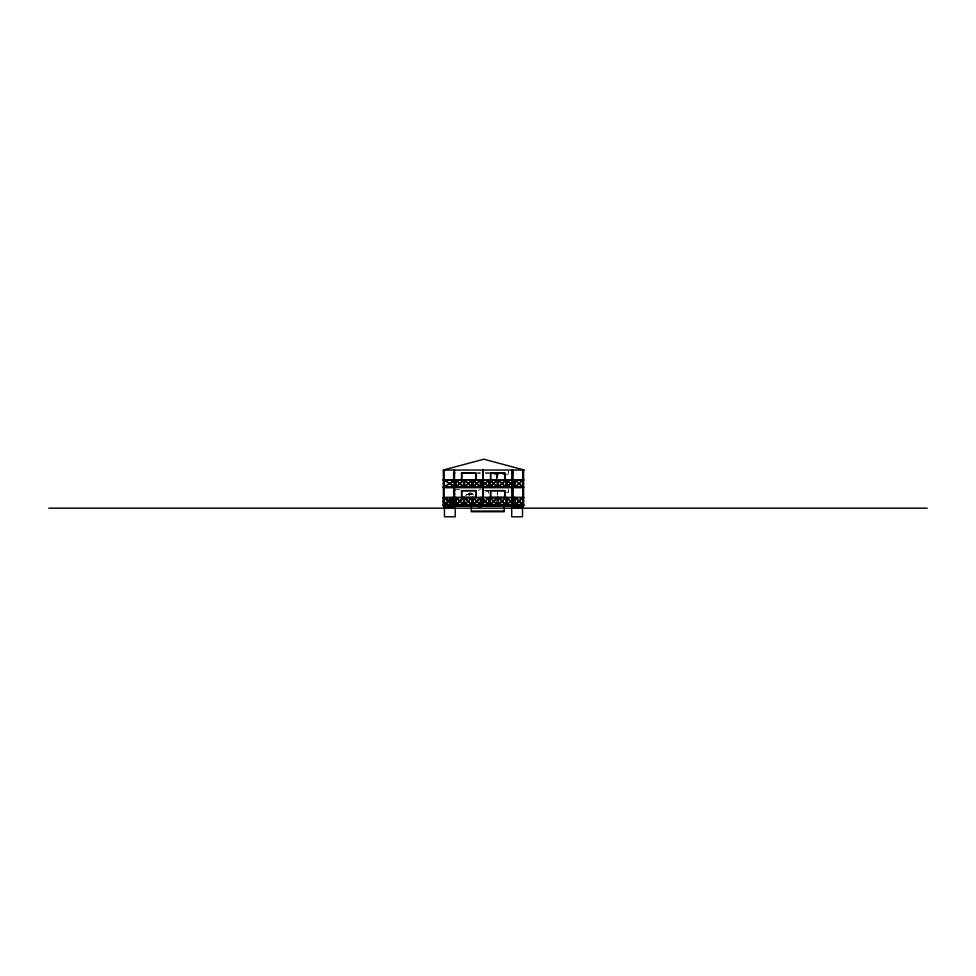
<?xml version="1.0" encoding="UTF-8"?>
<svg xmlns="http://www.w3.org/2000/svg" width="976" height="976" viewBox="0 0 976 976"><rect width="100%" height="100%" fill="white"/><g stroke="black" fill="none" stroke-linecap="round" stroke-linejoin="round"><path stroke-width="0.73" stroke-dasharray="4.88 3.66" d="M465.808 495.259L469.785 493.087M465.82 495.332L469.81 493.161M468.919 495.613L472.884 493.368M478.216 490.55L480.851 489.037M477.532 472.921L480.412 472.921M485.267 472.921L489.586 472.921M477.642 473.128L480.314 473.128M485.377 473.128L489.379 473.128M494.088 474.714L508.472 474.714L508.472 471.115M454.877 489.513L460.391 489.513M484.072 490.403L489.391 490.403M485.267 490.55L489.586 490.55M485.377 490.757L489.379 490.757M486.072 491.257L488.683 491.257L488.683 495.479M505.605 492.343L508.472 492.343L508.472 488.744M469.883 494.137L471.323 494.137M469.907 492.941L473.677 495.003M508.264 471.335L508.264 474.495M508.264 488.964L508.264 492.124M497.687 473.128L497.687 478.801M497.687 490.757L497.687 495.015M497.321 472.921L497.321 478.801M497.321 492.172L497.321 495.015M496.784 474.36L496.784 478.667M496.564 474.556L496.564 478.801M471.786 493.185L469.627 493.368L471.786 493.185M469.627 494.356L467.467 494.539L469.627 494.356"/><path stroke-width="1.46" d="M452.974 504.494L454.743 502.835M522.648 480.009L515.352 486.865L523.587 486.865M512.144 499.358L513.974 497.638L513.974 504.934M514.193 497.638L506.898 504.494L514.193 504.494L506.898 497.638L506.898 504.934M522.648 497.638L515.243 504.494L523.587 504.494M456.39 486.865L463.466 480.229M451.705 497.858L444.629 504.494L449.655 501.274M464.844 486.865L471.92 480.229M473.299 486.865L480.375 480.229M456.39 504.494L463.466 497.858M481.754 486.865L488.83 480.229M464.844 504.494L471.92 497.858M490.208 486.865L497.284 480.229M473.299 504.494L480.375 497.858M498.663 486.865L505.739 480.229M481.754 504.494L488.83 497.858M507.117 486.865L514.193 480.229M490.208 504.494L497.284 497.858M515.572 486.865L522.648 480.229M498.663 504.494L505.739 497.858M512.205 499.517L513.974 497.858M507.117 504.494L514.193 497.858M515.462 504.494L522.648 497.858M449.497 483.547L444.397 486.865L454.914 486.865L444.397 480.009M449.655 483.437L454.914 480.009L454.914 487.305M449.497 501.176L444.397 504.494L451.705 497.638L451.705 504.934M449.655 501.066L454.914 497.638L454.914 504.934M444.714 486.865L449.655 483.657M449.826 483.547L454.914 480.229M449.826 501.176L454.914 497.858M443.36 470.042L483.84 459.196L524.307 470.042L443.36 470.042L443.36 506.019L523.587 506.019L523.587 470.042M511.9 471.115L512.973 471.115L512.973 480.107M511.9 471.335L512.973 471.335M453.608 472.921L454.694 472.921M511.9 472.921L512.973 472.921M453.608 473.128L454.694 473.128M511.9 473.128L512.973 473.128M443.238 479.789L523.709 479.789M443.238 480.009L455.231 480.009M455.951 480.009L480.595 480.009M481.314 480.009L489.049 480.009M489.769 480.009L505.958 480.009M506.678 480.009L514.413 480.009M515.133 480.009L523.709 480.009M443.36 480.229L444.19 480.229M522.758 480.229L523.587 480.229M443.36 483.437L444.19 483.437M522.758 483.437L523.587 483.547L522.758 483.657M443.36 483.657L444.19 483.657M443.36 486.865L444.19 486.865M443.36 487.085L444.19 487.085M444.397 487.085L454.914 487.085M456.17 487.085L463.466 487.085M464.625 487.085L471.92 487.085M473.079 487.085L480.375 487.085M481.534 487.085L488.83 487.085M489.989 487.085L497.284 487.085M498.443 487.085L505.739 487.085M506.898 487.085L514.193 487.085M515.352 487.085L523.587 487.085M443.36 487.305L523.587 487.305M443.36 487.671L523.587 487.671M511.9 488.744L512.973 488.744L512.973 497.736M511.9 488.964L512.973 488.964M454.694 490.55L453.62 490.55L453.62 494.137L454.694 494.137M511.9 490.55L512.973 490.55M453.62 490.757L454.694 490.757M511.9 490.757L512.973 490.757M453.62 493.929L454.694 493.929M443.238 497.418L523.709 497.418M511.9 497.528L512.973 497.528M443.238 497.638L455.231 497.638M455.951 497.638L480.595 497.638M481.314 497.638L489.049 497.638M489.769 497.638L505.958 497.638M506.678 497.638L514.413 497.638M515.023 497.638L523.709 497.638M443.36 497.858L454.596 504.494M522.758 497.858L523.587 497.858M443.36 501.066L444.312 501.066L443.36 501.274M523.587 501.066L522.758 501.066L523.587 501.274M443.36 504.494L454.914 504.494L444.446 497.418L444.409 504.934M443.36 504.714L454.914 504.714M456.17 504.714L463.466 504.714M464.625 504.714L471.92 504.714M473.079 504.714L480.375 504.714M481.534 504.714L488.83 504.714M489.989 504.714L497.284 504.714M498.443 504.714L505.739 504.714M506.898 504.714L514.193 504.714M515.243 504.714L523.587 504.714M443.36 504.934L523.587 504.934M476.556 505.117L480.875 505.117M443.36 505.3L523.587 505.3M443.36 505.434L523.587 505.434M443.36 505.873L523.587 505.873M480.875 506.666L478.252 506.727L475.763 505.287M444.446 507.447L455.231 507.447M511.717 507.447L522.502 507.447M48.8 508.167L927.2 508.167M471.323 511.034L504.189 511.034M444.397 480.229L454.596 486.865M515.352 480.229L522.428 486.865M506.898 480.229L513.974 486.865M498.443 480.229L505.519 486.865M522.428 504.494L515.352 497.858L522.319 504.494M489.989 480.229L497.065 486.865M506.898 497.858L513.974 504.494L512.205 502.835M512.034 502.884L513.754 504.494M481.534 480.229L488.61 486.865M498.443 497.858L505.519 504.494M473.079 480.229L480.155 486.865M489.989 497.858L497.065 504.494M464.625 480.229L471.701 486.865M481.534 497.858L488.61 504.494M456.17 480.229L463.246 486.865M473.079 497.858L480.155 504.494M464.625 497.858L471.701 504.494M456.17 497.858L463.246 504.494M452.974 497.858L454.743 499.517M444.409 497.858L451.485 504.494M522.648 486.865L515.352 480.009L515.352 487.305M522.648 504.494L515.243 497.638L515.352 504.934M444.409 497.638L451.705 504.494M522.868 470.042L522.758 487.305M522.868 487.671L522.758 504.934M522.636 479.789L522.648 487.305M522.636 497.418L522.648 504.934M522.502 506.019L522.502 516.804L511.717 516.804L511.717 506.019M515.133 479.789L515.133 487.305M515.023 497.418L515.133 504.934M514.413 479.789L514.413 487.305M514.413 497.418L514.413 504.934M514.193 487.305L514.193 480.009L506.898 486.865L514.193 486.865L506.898 480.009L506.898 487.305M514.193 497.418L514.193 504.934M512.437 470.042L512.437 487.305M512.437 487.671L512.437 504.934M512.071 470.042L512.071 487.305M512.071 487.671L512.071 504.934M506.678 479.789L506.678 487.305M506.678 497.418L506.678 504.934M505.958 479.789L505.958 487.305M505.958 497.418L505.958 504.934M505.739 487.305L505.739 480.009L498.443 486.865L505.739 486.865L498.443 480.009L498.443 487.305M505.739 504.934L505.739 497.638L498.443 504.494L505.739 504.494L498.443 497.638L498.443 504.934M504.885 480.107L504.885 472.921L490.489 472.921L490.489 480.107M504.885 497.736L504.885 490.55L490.489 490.55L490.489 497.736M504.665 479.899L504.665 473.128L490.708 473.128L490.708 479.899M504.189 504.653L504.189 511.741L471.323 511.741L471.323 504.592M498.224 479.789L498.224 487.305M498.224 497.418L498.224 504.934M497.504 479.789L497.504 487.305M497.504 497.418L497.504 504.934M497.284 487.305L497.284 480.009L489.989 486.865L497.284 486.865L489.989 480.009L489.989 487.305M497.284 504.934L497.284 497.638L489.989 504.494L497.284 504.494L489.989 497.638L489.989 504.934M489.769 479.789L489.769 487.305M489.769 497.418L489.769 504.934M489.049 479.789L489.049 487.305M489.049 497.418L489.049 504.934M488.83 487.305L488.83 480.009L481.534 486.865L488.83 486.865L481.534 480.009L481.534 487.305M488.83 504.934L488.83 497.638L481.534 504.494L488.83 504.494L481.534 497.638L481.534 504.934M483.291 470.042L483.291 487.305M483.291 487.671L483.291 504.934M482.937 470.042L482.937 487.305M482.937 487.671L482.937 504.934M481.314 479.789L481.314 487.305M481.314 497.418L481.314 504.934M480.875 504.934L480.875 506.727M480.595 479.789L480.595 487.305M480.595 497.418L480.595 504.934M480.375 487.305L480.375 480.009L473.079 486.865L480.375 486.865L473.079 480.009L473.079 487.305M480.375 504.934L480.375 497.638L473.079 504.494L480.375 504.494L473.079 497.638L473.079 504.934M475.922 480.107L475.922 472.921L461.526 472.921L461.526 480.107M475.922 497.736L475.922 490.55L461.526 490.55L461.526 497.736M475.702 479.899L475.702 473.128L461.746 473.128L461.746 479.899M472.86 479.789L472.86 487.305M472.86 497.418L472.86 504.934M472.14 479.789L472.14 487.305M472.14 497.418L472.14 504.934M471.92 487.305L471.92 480.009L464.625 486.865L471.92 486.865L464.625 480.009L464.625 487.305M471.92 504.934L471.92 497.638L464.625 504.494L471.92 504.494L464.625 497.638L464.625 504.934M464.405 479.789L464.405 487.305M464.405 497.418L464.405 504.934M463.685 479.789L463.685 487.305M463.685 497.418L463.685 504.934M463.466 487.305L463.466 480.009L456.17 486.865L463.466 486.865L456.17 480.009L456.17 487.305M463.466 504.934L463.466 497.638L456.17 504.494L463.466 504.494L456.17 497.638L456.17 504.934M455.951 479.789L455.951 487.305M455.951 497.418L455.951 504.934M455.231 479.789L455.231 487.305M455.231 497.418L455.231 504.934M455.231 506.019L455.231 516.804L444.446 516.804L444.446 506.019M454.511 470.042L454.511 485.865M454.511 487.671L454.511 504.934M454.157 470.042L454.157 487.305M454.157 487.671L454.157 504.934M453.62 472.921L453.62 480.107M452.974 497.638L452.974 504.934M452.754 497.418L452.754 504.934M451.925 497.418L451.925 504.934M444.312 479.789L444.397 487.305M444.08 470.042L444.19 487.305M444.08 487.671L444.19 504.934M443.482 497.638L443.482 504.934M475.702 490.757L461.746 490.757L461.746 497.528L475.702 497.528L475.702 490.757M504.665 490.757L490.708 490.757L490.708 497.528L504.665 497.528L504.665 490.757"/></g></svg>
